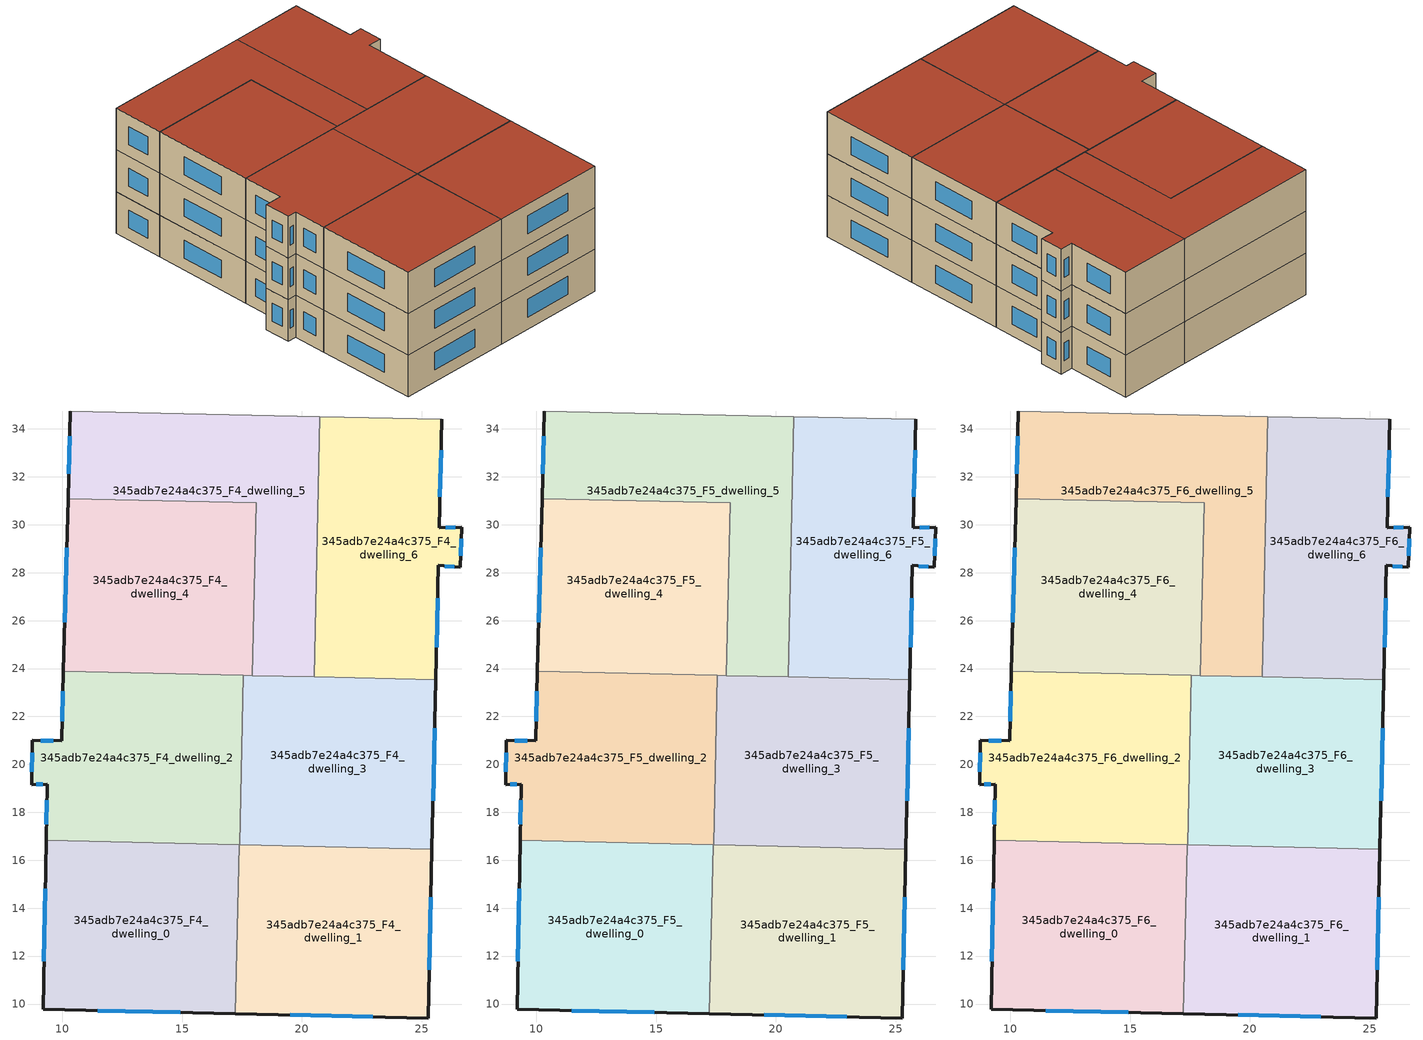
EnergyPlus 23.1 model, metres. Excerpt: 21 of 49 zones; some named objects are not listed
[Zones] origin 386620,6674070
345adb7e24a4c375_F4_dwelling_0
 floor to 345adb7e24a4c375_F3_dwelling_0 (EU_floor_Construction): 17.38,16.65 17.22,9.59 9.2,9.77 9.33,16.83 z12
 wall outside (EU_wall_Construction): 9.33,16.83 9.2,9.77 17.22,9.59 z12:15
 wall to 345adb7e24a4c375_F4_dwelling_1 (EU_wall_Construction): 17.22,9.59 17.38,16.65 z12:15
 wall to 345adb7e24a4c375_F4_dwelling_2 (EU_wall_Construction): 17.38,16.65 9.33,16.83 z12:15
 window (EU_Window_Construction): 11.49,9.72 14.93,9.65 / 9.29,14.81 9.23,11.79 z12.86:14.14
345adb7e24a4c375_F4_dwelling_1
 floor to 345adb7e24a4c375_F3_dwelling_1 (EU_floor_Construction): 25.43,16.47 25.27,9.42 17.22,9.59 17.38,16.65 z12
 wall outside (EU_wall_Construction): 17.22,9.59 25.27,9.42 25.43,16.47 z12:15
 wall to 345adb7e24a4c375_F4_dwelling_2 (EU_wall_Construction): 25.43,16.47 17.41,16.65 17.38,16.65 z12:15
 window (EU_Window_Construction): 19.52,9.54 22.97,9.47 / 25.31,11.43 25.38,14.45 z12.86:14.14
345adb7e24a4c375_F4_dwelling_2
 floor to 345adb7e24a4c375_F3_dwelling_2 (EU_floor_Construction): 17.56,23.71 17.41,16.65 9.33,16.83 9.37,19.17 8.73,19.16 8.75,21 9.97,20.98 10.05,23.88 z12
 wall outside (EU_wall_Construction): 10.05,23.88 9.97,20.98 8.75,21 8.73,19.16 9.37,19.17 9.33,16.83 z12:15
 wall to 345adb7e24a4c375_F4_dwelling_3 (EU_wall_Construction): 25.43,16.47 17.41,16.65 17.56,23.71 z12:15
 wall to 345adb7e24a4c375_F4_dwelling_4 (EU_wall_Construction): 17.56,23.71 10.05,23.88 z12:15
 window (EU_Window_Construction): 8.91,19.16 9.19,19.16 / 8.75,20.48 8.74,19.69 / 9.62,20.98 9.1,21 / 10.03,23.05 9.99,21.81 / 9.36,18.5 9.34,17.49 z12.86:14.14
345adb7e24a4c375_F4_dwelling_3
 floor to 345adb7e24a4c375_F3_dwelling_3 (EU_floor_Construction): 25.59,23.54 25.43,16.47 17.41,16.65 17.56,23.71 z12
 wall outside (EU_wall_Construction): 25.43,16.47 25.59,23.54 z12:15
 wall to 345adb7e24a4c375_F4_dwelling_6 (EU_wall_Construction): 25.59,23.54 20.51,23.65 z12:15
 wall to 345adb7e24a4c375_F4_dwelling_5 (EU_wall_Construction): 20.51,23.65 17.93,23.71 z12:15
 wall to 345adb7e24a4c375_F4_dwelling_4 (EU_wall_Construction): 17.93,23.71 17.56,23.71 z12:15
 window (EU_Window_Construction): 25.47,18.49 25.54,21.52 z12.86:14.14
345adb7e24a4c375_F4_dwelling_4
 floor to 345adb7e24a4c375_F3_dwelling_4 (EU_floor_Construction): 18.09,30.92 17.93,23.71 10.05,23.88 10.24,31.09 z12
 wall outside (EU_wall_Construction): 10.24,31.09 10.05,23.88 z12:15
 wall to 345adb7e24a4c375_F4_dwelling_5 (EU_wall_Construction): 17.93,23.71 18.09,30.92 10.24,31.09 z12:15
 window (EU_Window_Construction): 10.19,29.03 10.1,25.94 z12.86:14.14
345adb7e24a4c375_F4_dwelling_5
 floor to 345adb7e24a4c375_F3_dwelling_5 (EU_floor_Construction): 20.75,34.52 20.51,23.65 17.93,23.71 18.09,30.92 10.24,31.09 10.34,34.75 z12
 wall outside (EU_wall_Construction): 10.34,34.75 10.24,31.09 z12:15
 wall adiabatic (EU_wall_Construction): 20.75,34.52 10.34,34.75 z12:15
 wall to 345adb7e24a4c375_F4_dwelling_6 (EU_wall_Construction): 20.51,23.65 20.75,34.52 z12:15
 window (EU_Window_Construction): 10.31,33.7 10.27,32.13 z12.86:14.14
345adb7e24a4c375_F4_dwelling_6
 floor to 345adb7e24a4c375_F3_dwelling_6 (EU_floor_Construction): 25.84,34.4 25.73,29.88 26.67,29.89 26.61,28.22 25.7,28.3 25.59,23.54 20.51,23.65 20.75,34.52 z12
 wall outside (EU_wall_Construction): 25.59,23.54 25.7,28.3 26.61,28.22 26.67,29.89 25.73,29.88 25.84,34.4 z12:15
 wall adiabatic (EU_wall_Construction): 25.84,34.4 20.75,34.52 z12:15
 window (EU_Window_Construction): 25.76,31.17 25.81,33.11 / 26.4,29.89 26,29.88 / 26.63,28.7 26.65,29.42 / 25.96,28.28 26.35,28.24 / 25.62,24.9 25.67,26.94 z12.86:14.14
345adb7e24a4c375_F5_dwelling_0
 floor to 345adb7e24a4c375_F4_dwelling_0 (EU_floor_Construction): 17.38,16.65 17.22,9.59 9.2,9.77 9.33,16.83 z15
 wall outside (EU_wall_Construction): 9.33,16.83 9.2,9.77 17.22,9.59 z15:18
 wall to 345adb7e24a4c375_F5_dwelling_1 (EU_wall_Construction): 17.22,9.59 17.38,16.65 z15:18
 wall to 345adb7e24a4c375_F5_dwelling_2 (EU_wall_Construction): 17.38,16.65 9.33,16.83 z15:18
 window (EU_Window_Construction): 11.49,9.72 14.93,9.65 / 9.29,14.81 9.23,11.79 z15.86:17.14
345adb7e24a4c375_F5_dwelling_1
 floor to 345adb7e24a4c375_F4_dwelling_1 (EU_floor_Construction): 25.43,16.47 25.27,9.42 17.22,9.59 17.38,16.65 z15
 wall outside (EU_wall_Construction): 17.22,9.59 25.27,9.42 25.43,16.47 z15:18
 wall to 345adb7e24a4c375_F5_dwelling_2 (EU_wall_Construction): 25.43,16.47 17.41,16.65 17.38,16.65 z15:18
 window (EU_Window_Construction): 19.52,9.54 22.97,9.47 / 25.31,11.43 25.38,14.45 z15.86:17.14
345adb7e24a4c375_F5_dwelling_2
 floor to 345adb7e24a4c375_F4_dwelling_2 (EU_floor_Construction): 17.56,23.71 17.41,16.65 9.33,16.83 9.37,19.17 8.73,19.16 8.75,21 9.97,20.98 10.05,23.88 z15
 wall outside (EU_wall_Construction): 10.05,23.88 9.97,20.98 8.75,21 8.73,19.16 9.37,19.17 9.33,16.83 z15:18
 wall to 345adb7e24a4c375_F5_dwelling_3 (EU_wall_Construction): 25.43,16.47 17.41,16.65 17.56,23.71 z15:18
 wall to 345adb7e24a4c375_F5_dwelling_4 (EU_wall_Construction): 17.56,23.71 10.05,23.88 z15:18
 window (EU_Window_Construction): 8.91,19.16 9.19,19.16 / 8.75,20.48 8.74,19.69 / 9.62,20.98 9.1,21 / 10.03,23.05 9.99,21.81 / 9.36,18.5 9.34,17.49 z15.86:17.14
345adb7e24a4c375_F5_dwelling_3
 floor to 345adb7e24a4c375_F4_dwelling_3 (EU_floor_Construction): 25.59,23.54 25.43,16.47 17.41,16.65 17.56,23.71 z15
 wall outside (EU_wall_Construction): 25.43,16.47 25.59,23.54 z15:18
 wall to 345adb7e24a4c375_F5_dwelling_6 (EU_wall_Construction): 25.59,23.54 20.51,23.65 z15:18
 wall to 345adb7e24a4c375_F5_dwelling_5 (EU_wall_Construction): 20.51,23.65 17.93,23.71 z15:18
 wall to 345adb7e24a4c375_F5_dwelling_4 (EU_wall_Construction): 17.93,23.71 17.56,23.71 z15:18
 window (EU_Window_Construction): 25.47,18.49 25.54,21.52 z15.86:17.14
345adb7e24a4c375_F5_dwelling_4
 floor to 345adb7e24a4c375_F4_dwelling_4 (EU_floor_Construction): 18.09,30.92 17.93,23.71 10.05,23.88 10.24,31.09 z15
 wall outside (EU_wall_Construction): 10.24,31.09 10.05,23.88 z15:18
 wall to 345adb7e24a4c375_F5_dwelling_5 (EU_wall_Construction): 17.93,23.71 18.09,30.92 10.24,31.09 z15:18
 window (EU_Window_Construction): 10.19,29.03 10.1,25.94 z15.86:17.14
345adb7e24a4c375_F5_dwelling_5
 floor to 345adb7e24a4c375_F4_dwelling_5 (EU_floor_Construction): 20.75,34.52 20.51,23.65 17.93,23.71 18.09,30.92 10.24,31.09 10.34,34.75 z15
 wall outside (EU_wall_Construction): 10.34,34.75 10.24,31.09 z15:18
 wall adiabatic (EU_wall_Construction): 20.75,34.52 10.34,34.75 z15:18
 wall to 345adb7e24a4c375_F5_dwelling_6 (EU_wall_Construction): 20.51,23.65 20.75,34.52 z15:18
 window (EU_Window_Construction): 10.31,33.7 10.27,32.13 z15.86:17.14
345adb7e24a4c375_F5_dwelling_6
 floor to 345adb7e24a4c375_F4_dwelling_6 (EU_floor_Construction): 25.84,34.4 25.73,29.88 26.67,29.89 26.61,28.22 25.7,28.3 25.59,23.54 20.51,23.65 20.75,34.52 z15
 wall outside (EU_wall_Construction): 25.59,23.54 25.7,28.3 26.61,28.22 26.67,29.89 25.73,29.88 25.84,34.4 z15:18
 wall adiabatic (EU_wall_Construction): 25.84,34.4 20.75,34.52 z15:18
 window (EU_Window_Construction): 25.76,31.17 25.81,33.11 / 26.4,29.89 26,29.88 / 26.63,28.7 26.65,29.42 / 25.96,28.28 26.35,28.24 / 25.62,24.9 25.67,26.94 z15.86:17.14
345adb7e24a4c375_F6_dwelling_0
 floor to 345adb7e24a4c375_F5_dwelling_0 (EU_floor_Construction): 17.38,16.65 17.22,9.59 9.2,9.77 9.33,16.83 z18
 wall outside (EU_wall_Construction): 9.33,16.83 9.2,9.77 17.22,9.59 z18:21
 wall to 345adb7e24a4c375_F6_dwelling_1 (EU_wall_Construction): 17.22,9.59 17.38,16.65 z18:21
 wall to 345adb7e24a4c375_F6_dwelling_2 (EU_wall_Construction): 17.38,16.65 9.33,16.83 z18:21
 window (EU_Window_Construction): 11.49,9.72 14.93,9.65 / 9.29,14.81 9.23,11.79 z18.86:20.14
 roof outside (EU_roof_Construction): 17.22,9.59 17.38,16.65 9.33,16.83 9.2,9.77 z21
345adb7e24a4c375_F6_dwelling_1
 floor to 345adb7e24a4c375_F5_dwelling_1 (EU_floor_Construction): 25.43,16.47 25.27,9.42 17.22,9.59 17.38,16.65 z18
 wall outside (EU_wall_Construction): 17.22,9.59 25.27,9.42 25.43,16.47 z18:21
 wall to 345adb7e24a4c375_F6_dwelling_2 (EU_wall_Construction): 25.43,16.47 17.41,16.65 17.38,16.65 z18:21
 window (EU_Window_Construction): 19.52,9.54 22.97,9.47 / 25.31,11.43 25.38,14.45 z18.86:20.14
 roof outside (EU_roof_Construction): 25.27,9.42 25.43,16.47 17.38,16.65 17.22,9.59 z21
345adb7e24a4c375_F6_dwelling_2
 floor to 345adb7e24a4c375_F5_dwelling_2 (EU_floor_Construction): 17.56,23.71 17.41,16.65 9.33,16.83 9.37,19.17 8.73,19.16 8.75,21 9.97,20.98 10.05,23.88 z18
 wall outside (EU_wall_Construction): 10.05,23.88 9.97,20.98 8.75,21 8.73,19.16 9.37,19.17 9.33,16.83 z18:21
 wall to 345adb7e24a4c375_F6_dwelling_3 (EU_wall_Construction): 25.43,16.47 17.41,16.65 17.56,23.71 z18:21
 wall to 345adb7e24a4c375_F6_dwelling_4 (EU_wall_Construction): 17.56,23.71 10.05,23.88 z18:21
 window (EU_Window_Construction): 8.91,19.16 9.19,19.16 / 8.75,20.48 8.74,19.69 / 9.62,20.98 9.1,21 / 10.03,23.05 9.99,21.81 / 9.36,18.5 9.34,17.49 z18.86:20.14
 roof outside (EU_roof_Construction): 17.41,16.65 17.56,23.71 10.05,23.88 9.97,20.98 8.75,21 8.73,19.16 9.37,19.17 9.33,16.83 z21
345adb7e24a4c375_F6_dwelling_3
 floor to 345adb7e24a4c375_F5_dwelling_3 (EU_floor_Construction): 25.59,23.54 25.43,16.47 17.41,16.65 17.56,23.71 z18
 wall outside (EU_wall_Construction): 25.43,16.47 25.59,23.54 z18:21
 wall to 345adb7e24a4c375_F6_dwelling_6 (EU_wall_Construction): 25.59,23.54 20.51,23.65 z18:21
 wall to 345adb7e24a4c375_F6_dwelling_5 (EU_wall_Construction): 20.51,23.65 17.93,23.71 z18:21
 wall to 345adb7e24a4c375_F6_dwelling_4 (EU_wall_Construction): 17.93,23.71 17.56,23.71 z18:21
 window (EU_Window_Construction): 25.47,18.49 25.54,21.52 z18.86:20.14
 roof outside (EU_roof_Construction): 25.43,16.47 25.59,23.54 17.56,23.71 17.41,16.65 z21
345adb7e24a4c375_F6_dwelling_4
 floor to 345adb7e24a4c375_F5_dwelling_4 (EU_floor_Construction): 18.09,30.92 17.93,23.71 10.05,23.88 10.24,31.09 z18
 wall outside (EU_wall_Construction): 10.24,31.09 10.05,23.88 z18:21
 wall to 345adb7e24a4c375_F6_dwelling_5 (EU_wall_Construction): 17.93,23.71 18.09,30.92 10.24,31.09 z18:21
 window (EU_Window_Construction): 10.19,29.03 10.1,25.94 z18.86:20.14
 roof outside (EU_roof_Construction): 17.93,23.71 18.09,30.92 10.24,31.09 10.05,23.88 z21
345adb7e24a4c375_F6_dwelling_5
 floor to 345adb7e24a4c375_F5_dwelling_5 (EU_floor_Construction): 20.75,34.52 20.51,23.65 17.93,23.71 18.09,30.92 10.24,31.09 10.34,34.75 z18
 wall outside (EU_wall_Construction): 10.34,34.75 10.24,31.09 z18:21
 wall adiabatic (EU_wall_Construction): 20.75,34.52 10.34,34.75 z18:21
 wall to 345adb7e24a4c375_F6_dwelling_6 (EU_wall_Construction): 20.51,23.65 20.75,34.52 z18:21
 window (EU_Window_Construction): 10.31,33.7 10.27,32.13 z18.86:20.14
 roof outside (EU_roof_Construction): 20.51,23.65 20.75,34.52 10.34,34.75 10.24,31.09 18.09,30.92 17.93,23.71 z21
345adb7e24a4c375_F6_dwelling_6
 floor to 345adb7e24a4c375_F5_dwelling_6 (EU_floor_Construction): 25.84,34.4 25.73,29.88 26.67,29.89 26.61,28.22 25.7,28.3 25.59,23.54 20.51,23.65 20.75,34.52 z18
 wall outside (EU_wall_Construction): 25.59,23.54 25.7,28.3 26.61,28.22 26.67,29.89 25.73,29.88 25.84,34.4 z18:21
 wall adiabatic (EU_wall_Construction): 25.84,34.4 20.75,34.52 z18:21
 window (EU_Window_Construction): 25.76,31.17 25.81,33.11 / 26.4,29.89 26,29.88 / 26.63,28.7 26.65,29.42 / 25.96,28.28 26.35,28.24 / 25.62,24.9 25.67,26.94 z18.86:20.14
 roof outside (EU_roof_Construction): 25.59,23.54 25.7,28.3 26.61,28.22 26.67,29.89 25.73,29.88 25.84,34.4 20.75,34.52 20.51,23.65 z21
[Building]
EU S2 Campaign: North Axis=0; Terrain=City; Solar Distribution=FullExterior
[Site:Location]
Helsinki-Vantaa.AP: Latitude=60.317; Longitude=24.963; Time Zone=2; Elevation=54.6
[SizingPeriod:WeatherFileDays]
AnnualSizingPeriod: Begin Month=1; Begin Day of Month=1; End Month=12; End Day of Month=31; Day of Week for Start Day=Monday; Use Weather File Daylight Saving Period=No; Use Weather File Rain and Snow Indicators=No
[MATERIAL]
EU_InternalMass_Material: Roughness=MediumRough; Thickness=0.1; Conductivity=1; Density=1800; Specific Heat=900; Thermal Absorptance=0.9; Solar Absorptance=0.7; Visible Absorptance=0.7
[MATERIAL:NOMASS] Roughness=MediumRough; Thermal Absorptance=0.9; Solar Absorptance=0.7; Visible Absorptance=0.7
Name | Thermal Resistance
EU_wall_NoMass | 1.10183
EU_roof_NoMass; EU_floor_NoMass | 1.70606
[WINDOWMATERIAL:SIMPLEGLAZINGSYSTEM]
EU_Window_SimpleGlazing: UFactor=3.11035; Solar Heat Gain Coefficient=0.8; Visible Transmittance=0.8
[CONSTRUCTION]
EU_wall_Construction: EU_wall_NoMass
EU_roof_Construction: EU_roof_NoMass
EU_floor_Construction: EU_floor_NoMass
EU_Window_Construction: EU_Window_SimpleGlazing
EU_InternalMass_Construction: EU_InternalMass_Material
[ZONE] Type=1; Multiplier=1; Ceiling Height=autocalculate; Floor Area=autocalculate; Part of Total Floor Area=Yes
Name | Volume
345adb7e24a4c375_F4_dwelling_0; 345adb7e24a4c375_F5_dwelling_0; 345adb7e24a4c375_F6_dwelling_0 | 170.201
345adb7e24a4c375_F4_dwelling_1; 345adb7e24a4c375_F5_dwelling_1; 345adb7e24a4c375_F6_dwelling_1 | 170.22
345adb7e24a4c375_F4_dwelling_2; 345adb7e24a4c375_F5_dwelling_2; 345adb7e24a4c375_F6_dwelling_2 | 170.222
345adb7e24a4c375_F4_dwelling_3; 345adb7e24a4c375_F5_dwelling_3; 345adb7e24a4c375_F6_dwelling_3 | 170.227
345adb7e24a4c375_F4_dwelling_4; 345adb7e24a4c375_F5_dwelling_4; 345adb7e24a4c375_F6_dwelling_4 | 170.219
345adb7e24a4c375_F4_dwelling_5; 345adb7e24a4c375_F5_dwelling_5; 345adb7e24a4c375_F6_dwelling_5 | 170.231
345adb7e24a4c375_F4_dwelling_6; 345adb7e24a4c375_F5_dwelling_6; 345adb7e24a4c375_F6_dwelling_6 | 170.235
[INTERNALMASS] Construction=EU_InternalMass_Construction
Name | Zone or ZoneList | Surface Area
345adb7e24a4c375_F4_dwelling_0_EU_InternalMass | 345adb7e24a4c375_F4_dwelling_0 | 56.7354
345adb7e24a4c375_F4_dwelling_1_EU_InternalMass | 345adb7e24a4c375_F4_dwelling_1 | 56.74
345adb7e24a4c375_F4_dwelling_2_EU_InternalMass | 345adb7e24a4c375_F4_dwelling_2 | 56.7431
345adb7e24a4c375_F4_dwelling_3_EU_InternalMass | 345adb7e24a4c375_F4_dwelling_3 | 56.7403
345adb7e24a4c375_F4_dwelling_4_EU_InternalMass | 345adb7e24a4c375_F4_dwelling_4 | 56.7389
345adb7e24a4c375_F4_dwelling_5_EU_InternalMass | 345adb7e24a4c375_F4_dwelling_5 | 56.7436
345adb7e24a4c375_F4_dwelling_6_EU_InternalMass | 345adb7e24a4c375_F4_dwelling_6 | 56.7443
345adb7e24a4c375_F5_dwelling_0_EU_InternalMass | 345adb7e24a4c375_F5_dwelling_0 | 56.7354
345adb7e24a4c375_F5_dwelling_1_EU_InternalMass | 345adb7e24a4c375_F5_dwelling_1 | 56.74
345adb7e24a4c375_F5_dwelling_2_EU_InternalMass | 345adb7e24a4c375_F5_dwelling_2 | 56.7431
345adb7e24a4c375_F5_dwelling_3_EU_InternalMass | 345adb7e24a4c375_F5_dwelling_3 | 56.7403
345adb7e24a4c375_F5_dwelling_4_EU_InternalMass | 345adb7e24a4c375_F5_dwelling_4 | 56.7389
345adb7e24a4c375_F5_dwelling_5_EU_InternalMass | 345adb7e24a4c375_F5_dwelling_5 | 56.7436
345adb7e24a4c375_F5_dwelling_6_EU_InternalMass | 345adb7e24a4c375_F5_dwelling_6 | 56.7443
345adb7e24a4c375_F6_dwelling_0_EU_InternalMass | 345adb7e24a4c375_F6_dwelling_0 | 56.7354
345adb7e24a4c375_F6_dwelling_1_EU_InternalMass | 345adb7e24a4c375_F6_dwelling_1 | 56.74
345adb7e24a4c375_F6_dwelling_2_EU_InternalMass | 345adb7e24a4c375_F6_dwelling_2 | 56.7431
345adb7e24a4c375_F6_dwelling_3_EU_InternalMass | 345adb7e24a4c375_F6_dwelling_3 | 56.7403
345adb7e24a4c375_F6_dwelling_4_EU_InternalMass | 345adb7e24a4c375_F6_dwelling_4 | 56.7389
345adb7e24a4c375_F6_dwelling_5_EU_InternalMass | 345adb7e24a4c375_F6_dwelling_5 | 56.7436
345adb7e24a4c375_F6_dwelling_6_EU_InternalMass | 345adb7e24a4c375_F6_dwelling_6 | 56.7443
[OTHEREQUIPMENT] Fuel Type=Electricity; Design Level Calculation Method=Watts/Area; Power per Zone Floor Area=1; Fraction Latent=0; Fraction Radiant=0; Fraction Lost=0; Carbon Dioxide Generation Rate=0; EndUse Subcategory=EU_Step8_InternalGains
Name | Zone or ZoneList or Space or SpaceList | Schedule
EU_Step8_InternalGain_345adb7e24a4c375_F4_dwelling_0_f000 | 345adb7e24a4c375_F4_dwelling_0 | EU_Step8_GainSchedule_345adb7e24a4c375_F4_dwelling_0_f000
EU_Step8_InternalGain_345adb7e24a4c375_F4_dwelling_1_f000 | 345adb7e24a4c375_F4_dwelling_1 | EU_Step8_GainSchedule_345adb7e24a4c375_F4_dwelling_1_f000
EU_Step8_InternalGain_345adb7e24a4c375_F4_dwelling_2_f000 | 345adb7e24a4c375_F4_dwelling_2 | EU_Step8_GainSchedule_345adb7e24a4c375_F4_dwelling_2_f000
EU_Step8_InternalGain_345adb7e24a4c375_F4_dwelling_3_f000 | 345adb7e24a4c375_F4_dwelling_3 | EU_Step8_GainSchedule_345adb7e24a4c375_F4_dwelling_3_f000
EU_Step8_InternalGain_345adb7e24a4c375_F4_dwelling_4_f000 | 345adb7e24a4c375_F4_dwelling_4 | EU_Step8_GainSchedule_345adb7e24a4c375_F4_dwelling_4_f000
EU_Step8_InternalGain_345adb7e24a4c375_F4_dwelling_5_f000 | 345adb7e24a4c375_F4_dwelling_5 | EU_Step8_GainSchedule_345adb7e24a4c375_F4_dwelling_5_f000
EU_Step8_InternalGain_345adb7e24a4c375_F4_dwelling_6_f000 | 345adb7e24a4c375_F4_dwelling_6 | EU_Step8_GainSchedule_345adb7e24a4c375_F4_dwelling_6_f000
EU_Step8_InternalGain_345adb7e24a4c375_F5_dwelling_0_f000 | 345adb7e24a4c375_F5_dwelling_0 | EU_Step8_GainSchedule_345adb7e24a4c375_F5_dwelling_0_f000
EU_Step8_InternalGain_345adb7e24a4c375_F5_dwelling_1_f000 | 345adb7e24a4c375_F5_dwelling_1 | EU_Step8_GainSchedule_345adb7e24a4c375_F5_dwelling_1_f000
EU_Step8_InternalGain_345adb7e24a4c375_F5_dwelling_2_f000 | 345adb7e24a4c375_F5_dwelling_2 | EU_Step8_GainSchedule_345adb7e24a4c375_F5_dwelling_2_f000
EU_Step8_InternalGain_345adb7e24a4c375_F5_dwelling_3_f000 | 345adb7e24a4c375_F5_dwelling_3 | EU_Step8_GainSchedule_345adb7e24a4c375_F5_dwelling_3_f000
EU_Step8_InternalGain_345adb7e24a4c375_F5_dwelling_4_f000 | 345adb7e24a4c375_F5_dwelling_4 | EU_Step8_GainSchedule_345adb7e24a4c375_F5_dwelling_4_f000
EU_Step8_InternalGain_345adb7e24a4c375_F5_dwelling_5_f000 | 345adb7e24a4c375_F5_dwelling_5 | EU_Step8_GainSchedule_345adb7e24a4c375_F5_dwelling_5_f000
EU_Step8_InternalGain_345adb7e24a4c375_F5_dwelling_6_f000 | 345adb7e24a4c375_F5_dwelling_6 | EU_Step8_GainSchedule_345adb7e24a4c375_F5_dwelling_6_f000
EU_Step8_InternalGain_345adb7e24a4c375_F6_dwelling_0_f000 | 345adb7e24a4c375_F6_dwelling_0 | EU_Step8_GainSchedule_345adb7e24a4c375_F6_dwelling_0_f000
EU_Step8_InternalGain_345adb7e24a4c375_F6_dwelling_1_f000 | 345adb7e24a4c375_F6_dwelling_1 | EU_Step8_GainSchedule_345adb7e24a4c375_F6_dwelling_1_f000
EU_Step8_InternalGain_345adb7e24a4c375_F6_dwelling_2_f000 | 345adb7e24a4c375_F6_dwelling_2 | EU_Step8_GainSchedule_345adb7e24a4c375_F6_dwelling_2_f000
EU_Step8_InternalGain_345adb7e24a4c375_F6_dwelling_3_f000 | 345adb7e24a4c375_F6_dwelling_3 | EU_Step8_GainSchedule_345adb7e24a4c375_F6_dwelling_3_f000
EU_Step8_InternalGain_345adb7e24a4c375_F6_dwelling_4_f000 | 345adb7e24a4c375_F6_dwelling_4 | EU_Step8_GainSchedule_345adb7e24a4c375_F6_dwelling_4_f000
EU_Step8_InternalGain_345adb7e24a4c375_F6_dwelling_5_f000 | 345adb7e24a4c375_F6_dwelling_5 | EU_Step8_GainSchedule_345adb7e24a4c375_F6_dwelling_5_f000
EU_Step8_InternalGain_345adb7e24a4c375_F6_dwelling_6_f000 | 345adb7e24a4c375_F6_dwelling_6 | EU_Step8_GainSchedule_345adb7e24a4c375_F6_dwelling_6_f000
[ZONEVENTILATION:DESIGNFLOWRATE] Schedule=EU_AlwaysOn; Design Flow Rate Calculation Method=AirChanges/Hour; Air Changes per Hour=0.756316; Ventilation Type=Natural; Fan Pressure Rise=0; Fan Total Efficiency=1; Constant Term Coefficient=1; Temperature Term Coefficient=0; Velocity Term Coefficient=0; Velocity Squared Term Coefficient=0; Minimum Indoor Temperature=-100; Maximum Indoor Temperature=100; Delta Temperature=-100; Minimum Outdoor Temperature=-100; Maximum Outdoor Temperature=100; Maximum Wind Speed=40
Name | Zone or ZoneList or Space or SpaceList
EU_ConstantAir_345adb7e24a4c375_F4_dwelling_0 | 345adb7e24a4c375_F4_dwelling_0
EU_ConstantAir_345adb7e24a4c375_F4_dwelling_1 | 345adb7e24a4c375_F4_dwelling_1
EU_ConstantAir_345adb7e24a4c375_F4_dwelling_2 | 345adb7e24a4c375_F4_dwelling_2
EU_ConstantAir_345adb7e24a4c375_F4_dwelling_3 | 345adb7e24a4c375_F4_dwelling_3
EU_ConstantAir_345adb7e24a4c375_F4_dwelling_4 | 345adb7e24a4c375_F4_dwelling_4
EU_ConstantAir_345adb7e24a4c375_F4_dwelling_5 | 345adb7e24a4c375_F4_dwelling_5
EU_ConstantAir_345adb7e24a4c375_F4_dwelling_6 | 345adb7e24a4c375_F4_dwelling_6
EU_ConstantAir_345adb7e24a4c375_F5_dwelling_0 | 345adb7e24a4c375_F5_dwelling_0
EU_ConstantAir_345adb7e24a4c375_F5_dwelling_1 | 345adb7e24a4c375_F5_dwelling_1
EU_ConstantAir_345adb7e24a4c375_F5_dwelling_2 | 345adb7e24a4c375_F5_dwelling_2
EU_ConstantAir_345adb7e24a4c375_F5_dwelling_3 | 345adb7e24a4c375_F5_dwelling_3
EU_ConstantAir_345adb7e24a4c375_F5_dwelling_4 | 345adb7e24a4c375_F5_dwelling_4
EU_ConstantAir_345adb7e24a4c375_F5_dwelling_5 | 345adb7e24a4c375_F5_dwelling_5
EU_ConstantAir_345adb7e24a4c375_F5_dwelling_6 | 345adb7e24a4c375_F5_dwelling_6
EU_ConstantAir_345adb7e24a4c375_F6_dwelling_0 | 345adb7e24a4c375_F6_dwelling_0
EU_ConstantAir_345adb7e24a4c375_F6_dwelling_1 | 345adb7e24a4c375_F6_dwelling_1
EU_ConstantAir_345adb7e24a4c375_F6_dwelling_2 | 345adb7e24a4c375_F6_dwelling_2
EU_ConstantAir_345adb7e24a4c375_F6_dwelling_3 | 345adb7e24a4c375_F6_dwelling_3
EU_ConstantAir_345adb7e24a4c375_F6_dwelling_4 | 345adb7e24a4c375_F6_dwelling_4
EU_ConstantAir_345adb7e24a4c375_F6_dwelling_5 | 345adb7e24a4c375_F6_dwelling_5
EU_ConstantAir_345adb7e24a4c375_F6_dwelling_6 | 345adb7e24a4c375_F6_dwelling_6
[HVACTEMPLATE:ZONE:IDEALLOADSAIRSYSTEM] System Availability Schedule=EU_AlwaysOn; Maximum Heating Supply Air Temperature=50; Minimum Cooling Supply Air Temperature=13; Maximum Heating Supply Air Humidity Ratio=0.0156; Minimum Cooling Supply Air Humidity Ratio=0.0077; Heating Limit=NoLimit; Cooling Limit=NoLimit; Heating Availability Schedule=EU_AlwaysOn; Cooling Availability Schedule=EU_CoolingOff; Dehumidification Control Type=ConstantSensibleHeatRatio; Cooling Sensible Heat Ratio=0.7; Dehumidification Setpoint=60; Humidification Control Type=None; Humidification Setpoint=30; Outdoor Air Method=None; Outdoor Air Flow Rate per Person=0.00944; Outdoor Air Flow Rate per Zone Floor Area=0; Outdoor Air Flow Rate per Zone=0; Demand Controlled Ventilation Type=None; Outdoor Air Economizer Type=NoEconomizer; Heat Recovery Type=None; Sensible Heat Recovery Effectiveness=0.7; Latent Heat Recovery Effectiveness=0.65
Name | Template Thermostat
345adb7e24a4c375_F4_dwelling_0 | EU_HeatOnly_345adb7e24a4c375_F4_dwelling_0
345adb7e24a4c375_F4_dwelling_1 | EU_HeatOnly_345adb7e24a4c375_F4_dwelling_1
345adb7e24a4c375_F4_dwelling_2 | EU_HeatOnly_345adb7e24a4c375_F4_dwelling_2
345adb7e24a4c375_F4_dwelling_3 | EU_HeatOnly_345adb7e24a4c375_F4_dwelling_3
345adb7e24a4c375_F4_dwelling_4 | EU_HeatOnly_345adb7e24a4c375_F4_dwelling_4
345adb7e24a4c375_F4_dwelling_5 | EU_HeatOnly_345adb7e24a4c375_F4_dwelling_5
345adb7e24a4c375_F4_dwelling_6 | EU_HeatOnly_345adb7e24a4c375_F4_dwelling_6
345adb7e24a4c375_F5_dwelling_0 | EU_HeatOnly_345adb7e24a4c375_F5_dwelling_0
345adb7e24a4c375_F5_dwelling_1 | EU_HeatOnly_345adb7e24a4c375_F5_dwelling_1
345adb7e24a4c375_F5_dwelling_2 | EU_HeatOnly_345adb7e24a4c375_F5_dwelling_2
345adb7e24a4c375_F5_dwelling_3 | EU_HeatOnly_345adb7e24a4c375_F5_dwelling_3
345adb7e24a4c375_F5_dwelling_4 | EU_HeatOnly_345adb7e24a4c375_F5_dwelling_4
345adb7e24a4c375_F5_dwelling_5 | EU_HeatOnly_345adb7e24a4c375_F5_dwelling_5
345adb7e24a4c375_F5_dwelling_6 | EU_HeatOnly_345adb7e24a4c375_F5_dwelling_6
345adb7e24a4c375_F6_dwelling_0 | EU_HeatOnly_345adb7e24a4c375_F6_dwelling_0
345adb7e24a4c375_F6_dwelling_1 | EU_HeatOnly_345adb7e24a4c375_F6_dwelling_1
345adb7e24a4c375_F6_dwelling_2 | EU_HeatOnly_345adb7e24a4c375_F6_dwelling_2
345adb7e24a4c375_F6_dwelling_3 | EU_HeatOnly_345adb7e24a4c375_F6_dwelling_3
345adb7e24a4c375_F6_dwelling_4 | EU_HeatOnly_345adb7e24a4c375_F6_dwelling_4
345adb7e24a4c375_F6_dwelling_5 | EU_HeatOnly_345adb7e24a4c375_F6_dwelling_5
345adb7e24a4c375_F6_dwelling_6 | EU_HeatOnly_345adb7e24a4c375_F6_dwelling_6
[SIZING:ZONE] Zone Cooling Design Supply Air Temperature Input Method=SupplyAirTemperature; Zone Cooling Design Supply Air Temperature=13; Zone Heating Design Supply Air Temperature Input Method=SupplyAirTemperature; Zone Heating Design Supply Air Temperature=50; Zone Cooling Design Supply Air Humidity Ratio=0.008; Zone Heating Design Supply Air Humidity Ratio=0.008; Cooling Design Air Flow Method=DesignDay; Cooling Design Air Flow Rate=0; Cooling Minimum Air Flow per Zone Floor Area=0.000762; Cooling Minimum Air Flow=0; Cooling Minimum Air Flow Fraction=0.2; Heating Design Air Flow Method=DesignDay; Heating Design Air Flow Rate=0; Heating Maximum Air Flow per Zone Floor Area=0.002032; Heating Maximum Air Flow=0.141576; Heating Maximum Air Flow Fraction=0.3; Account for Dedicated Outdoor Air System=No; Dedicated Outdoor Air System Control Strategy=NeutralSupplyAir; Dedicated Outdoor Air Low Setpoint Temperature for Design=autosize; Dedicated Outdoor Air High Setpoint Temperature for Design=autosize; Zone Load Sizing Method=Sensible Load Only No Latent Load; Zone Latent Cooling Design Supply Air Humidity Ratio Input Method=HumidityRatioDifference; Zone Cooling Design Supply Air Humidity Ratio Difference=0.005; Zone Latent Heating Design Supply Air Humidity Ratio Input Method=HumidityRatioDifference; Zone Humidification Design Supply Air Humidity Ratio Difference=0.005
345adb7e24a4c375_F4_dwelling_0; 345adb7e24a4c375_F4_dwelling_1; 345adb7e24a4c375_F4_dwelling_2; 345adb7e24a4c375_F4_dwelling_3; 345adb7e24a4c375_F4_dwelling_4; 345adb7e24a4c375_F4_dwelling_5; 345adb7e24a4c375_F4_dwelling_6; 345adb7e24a4c375_F5_dwelling_0; 345adb7e24a4c375_F5_dwelling_1; 345adb7e24a4c375_F5_dwelling_2; 345adb7e24a4c375_F5_dwelling_3; 345adb7e24a4c375_F5_dwelling_4; 345adb7e24a4c375_F5_dwelling_5; 345adb7e24a4c375_F5_dwelling_6; 345adb7e24a4c375_F6_dwelling_0; 345adb7e24a4c375_F6_dwelling_1; 345adb7e24a4c375_F6_dwelling_2; 345adb7e24a4c375_F6_dwelling_3; 345adb7e24a4c375_F6_dwelling_4; 345adb7e24a4c375_F6_dwelling_5; 345adb7e24a4c375_F6_dwelling_6
[SCHEDULE:CONSTANT]
Name | Hourly Value
EU_AlwaysOn | 1
EU_CoolingOff | 0
[SCHEDULE:FILE] Column Number=1; Rows to Skip at Top=0; Number of Hours of Data=8760; Column Separator=Comma; Interpolate to Timestep=No; Minutes per Item=60; Adjust Schedule for Daylight Savings=Yes
Name | File
EU_Step8_GainSchedule_345adb7e24a4c375_F4_dwelling_0_f000 | ../../schedules/345adb7e24a4c375/345adb7e24a4c375_F4_dwelling_0_f000_gain.csv
EU_Step8_GainSchedule_345adb7e24a4c375_F4_dwelling_1_f000 | ../../schedules/345adb7e24a4c375/345adb7e24a4c375_F4_dwelling_1_f000_gain.csv
EU_Step8_GainSchedule_345adb7e24a4c375_F4_dwelling_2_f000 | ../../schedules/345adb7e24a4c375/345adb7e24a4c375_F4_dwelling_2_f000_gain.csv
EU_Step8_GainSchedule_345adb7e24a4c375_F4_dwelling_3_f000 | ../../schedules/345adb7e24a4c375/345adb7e24a4c375_F4_dwelling_3_f000_gain.csv
EU_Step8_GainSchedule_345adb7e24a4c375_F4_dwelling_4_f000 | ../../schedules/345adb7e24a4c375/345adb7e24a4c375_F4_dwelling_4_f000_gain.csv
EU_Step8_GainSchedule_345adb7e24a4c375_F4_dwelling_5_f000 | ../../schedules/345adb7e24a4c375/345adb7e24a4c375_F4_dwelling_5_f000_gain.csv
EU_Step8_GainSchedule_345adb7e24a4c375_F4_dwelling_6_f000 | ../../schedules/345adb7e24a4c375/345adb7e24a4c375_F4_dwelling_6_f000_gain.csv
EU_Step8_GainSchedule_345adb7e24a4c375_F5_dwelling_0_f000 | ../../schedules/345adb7e24a4c375/345adb7e24a4c375_F5_dwelling_0_f000_gain.csv
EU_Step8_GainSchedule_345adb7e24a4c375_F5_dwelling_1_f000 | ../../schedules/345adb7e24a4c375/345adb7e24a4c375_F5_dwelling_1_f000_gain.csv
EU_Step8_GainSchedule_345adb7e24a4c375_F5_dwelling_2_f000 | ../../schedules/345adb7e24a4c375/345adb7e24a4c375_F5_dwelling_2_f000_gain.csv
EU_Step8_GainSchedule_345adb7e24a4c375_F5_dwelling_3_f000 | ../../schedules/345adb7e24a4c375/345adb7e24a4c375_F5_dwelling_3_f000_gain.csv
EU_Step8_GainSchedule_345adb7e24a4c375_F5_dwelling_4_f000 | ../../schedules/345adb7e24a4c375/345adb7e24a4c375_F5_dwelling_4_f000_gain.csv
EU_Step8_GainSchedule_345adb7e24a4c375_F5_dwelling_5_f000 | ../../schedules/345adb7e24a4c375/345adb7e24a4c375_F5_dwelling_5_f000_gain.csv
EU_Step8_GainSchedule_345adb7e24a4c375_F5_dwelling_6_f000 | ../../schedules/345adb7e24a4c375/345adb7e24a4c375_F5_dwelling_6_f000_gain.csv
EU_Step8_GainSchedule_345adb7e24a4c375_F6_dwelling_0_f000 | ../../schedules/345adb7e24a4c375/345adb7e24a4c375_F6_dwelling_0_f000_gain.csv
EU_Step8_GainSchedule_345adb7e24a4c375_F6_dwelling_1_f000 | ../../schedules/345adb7e24a4c375/345adb7e24a4c375_F6_dwelling_1_f000_gain.csv
EU_Step8_GainSchedule_345adb7e24a4c375_F6_dwelling_2_f000 | ../../schedules/345adb7e24a4c375/345adb7e24a4c375_F6_dwelling_2_f000_gain.csv
EU_Step8_GainSchedule_345adb7e24a4c375_F6_dwelling_3_f000 | ../../schedules/345adb7e24a4c375/345adb7e24a4c375_F6_dwelling_3_f000_gain.csv
EU_Step8_GainSchedule_345adb7e24a4c375_F6_dwelling_4_f000 | ../../schedules/345adb7e24a4c375/345adb7e24a4c375_F6_dwelling_4_f000_gain.csv
EU_Step8_GainSchedule_345adb7e24a4c375_F6_dwelling_5_f000 | ../../schedules/345adb7e24a4c375/345adb7e24a4c375_F6_dwelling_5_f000_gain.csv
EU_Step8_GainSchedule_345adb7e24a4c375_F6_dwelling_6_f000 | ../../schedules/345adb7e24a4c375/345adb7e24a4c375_F6_dwelling_6_f000_gain.csv
